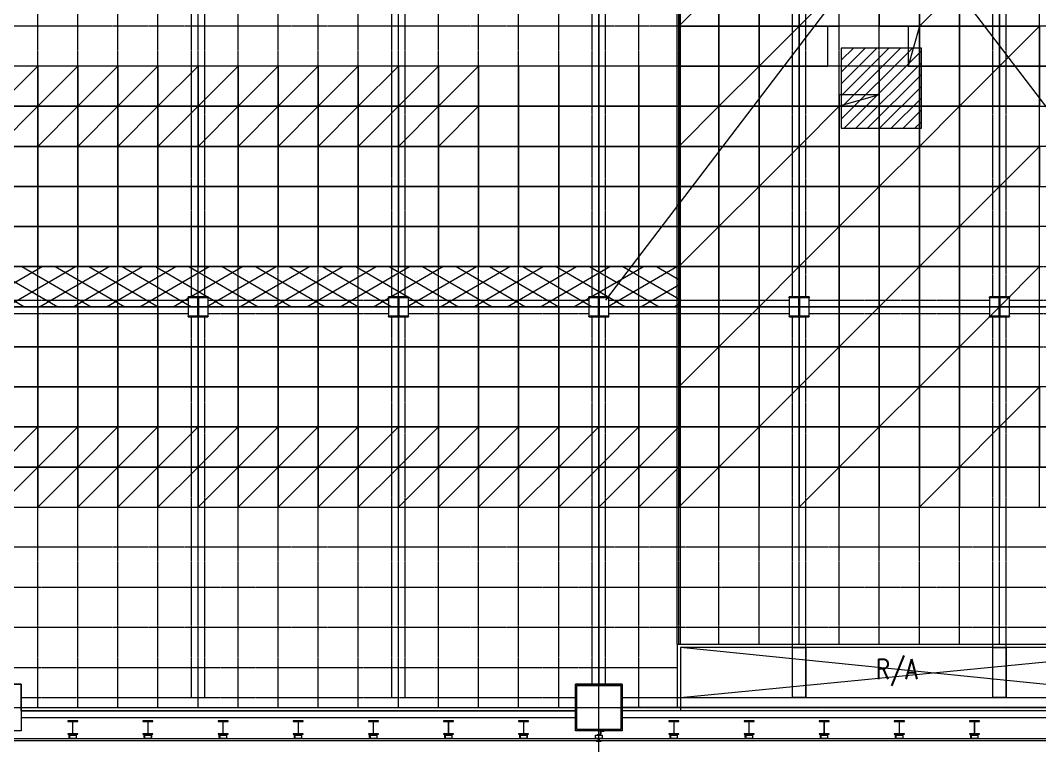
# Model space of a CAD drawing. Extents: x 73996 to 686888, y -9729 to 263202.
# Drawn here: x 310266 to 325526, y 180633 to 191489 of the extents above; entities that cross this region are included whole.
import ezdxf
from ezdxf.enums import TextEntityAlignment as Align

# ---------------------------------------------------------------- set-up
doc = ezdxf.new("R2010")
doc.units = 0
doc.header["$LTSCALE"] = 20
doc.linetypes.add('Data Center Layout_L20$0$CENTER', pattern=[2, 1.25, -0.25, 0.25, -0.25])
doc.linetypes.add('Data Center Layout_L20$0$DOTK1', pattern=[0.1, 0.05, -0.05])
for name, color, linetype, lineweight in [('Data Center Layout_L20$0$$ALDG', 252, 'Data Center Layout_L20$0$DOTK1', 0), ('Data Center Layout_L20$0$$ALDG-P', 252, 'Continuous', 0), ('Data Center Layout_L20$0$$AREA-RC', 252, 'Continuous', 0), ('Data Center Layout_L20$0$$OOBIKI', 252, 'Data Center Layout_L20$0$DOTK1', 0), ('Data Center Layout_L20$0$ARC', 252, 'Continuous', 0), ('Data Center Layout_L20$0$H-SIN', 252, 'Data Center Layout_L20$0$CENTER', 9), ('Data Center Layout_L20$0$HOJO1', 252, 'Continuous', 0)]:
    doc.layers.add(name, color=color, linetype=linetype, lineweight=lineweight)
doc.styles.add('Data Center Layout_L20$0$ROMS', font='ROMANS.shx', dxfattribs={"bigfont": 'bigfont.shx'})

# ---------------------------------------------------------------- blocks, each defined once
blk = doc.blocks.new('Data Center Layout_L20$0$45%-AL-G')
blk.add_line((600, 600), (0, 0))
blk.add_lwpolyline([(0, 0), (600, 0), (600, 600), (0, 600)], close=True)
blk = doc.blocks.new('Data Center Layout_L20$0$BLANK')
blk.add_lwpolyline([(0, 0), (600, 0), (600, 600), (0, 600)], close=True)
blk = doc.blocks.new('Data Center Layout_L20$0$ROBOT')
h = blk.add_hatch()
h.set_pattern_fill('ANSI31', color=256, scale=500, style=0)
h.set_pattern_definition([(45, (-7200, -75860), (-44.194174, 44.194174), [])])
h.paths.add_polyline_path([(0, 0), (600, 0), (600, 600), (0, 600)])
blk.add_lwpolyline([(0, 0), (600, 0), (600, 600), (0, 600)], close=True)
blk = doc.blocks.new('Data Center Layout_L20$0$A$C80dc7663')
at = {"layer": 'Data Center Layout_L20$0$$ALDG-P', "linetype": 'Data Center Layout_L20$0$DOTK1'}
h = blk.add_hatch(dxfattribs=at)
h.set_pattern_fill('EXP', color=256, scale=100, style=0)
h.set_pattern_definition([(30, (275940.24, 28654.4), (-125, 216.50635), []), (330, (275940.24, 28654.4), (125, 216.50635), [])])
h.paths.add_polyline_path([(344740.24, 154045.59), (362140.24, 154045.59), (362140.24, 154645.59), (344740.24, 154645.59)])
at = {"layer": 'Data Center Layout_L20$0$$ALDG'}
for p, q in [((352540.24, 148045.59), (352540.24, 184153.09)), ((353140.24, 148045.59), (353140.24, 184153.09)), ((353740.24, 148045.59), (353740.24, 184153.09)), ((354340.24, 148045.59), (354340.24, 184153.09)), ((354940.24, 148045.59), (354940.24, 184153.09)), ((355540.24, 148045.59), (355540.24, 184153.09)), ((356140.24, 148045.59), (356140.24, 184153.09)), ((356740.24, 148045.59), (356740.24, 184153.09)), ((357340.24, 148045.59), (357340.24, 184153.09)), ((357940.24, 148045.59), (357940.24, 184153.09)), ((358540.24, 148045.59), (358540.24, 184153.09)), ((359140.24, 148045.59), (359140.24, 184153.09)), ((359740.24, 148045.59), (359740.24, 184153.09)), ((360340.24, 148045.59), (360340.24, 184153.09)), ((361540.24, 148045.59), (361540.24, 184153.09)), ((362140.24, 148995.59), (362140.24, 184153.09)), ((362740.24, 148995.59), (362740.24, 184153.09)), ((363340.24, 148995.59), (363340.24, 184153.09)), ((363940.24, 148995.59), (363940.24, 184153.09)), ((364540.24, 148995.59), (364540.24, 184153.09)), ((365140.24, 148995.59), (365140.24, 184153.09)), ((365740.24, 148995.59), (365740.24, 184153.09)), ((366340.24, 148995.59), (366340.24, 184153.09)), ((366940.24, 148995.59), (366940.24, 184153.09)), ((360940.24, 165695.59), (360940.24, 148395.59)), ((531290.24, 158245.59), (334590.24, 158245.59)), ((531290.24, 157645.59), (334590.24, 157645.59)), ((334590.24, 157045.59), (531290.24, 157045.59)), ((531290.24, 156445.59), (334590.24, 156445.59)), ((334590.24, 155845.59), (531290.24, 155845.59)), ((531290.24, 155245.59), (334590.24, 155245.59)), ((334590.24, 154645.59), (531290.24, 154645.59)), ((531290.24, 154045.59), (334590.24, 154045.59)), ((334590.24, 153445.59), (531290.24, 153445.59)), ((531290.24, 152845.59), (334590.24, 152845.59)), ((334590.24, 152245.59), (531290.24, 152245.59)), ((531290.24, 151645.59), (334590.24, 151645.59)), ((334590.24, 151045.59), (531290.24, 151045.59)), ((531290.24, 150445.59), (334590.24, 150445.59)), ((334590.24, 149845.59), (531290.24, 149845.59)), ((531290.24, 149245.59), (334590.24, 149245.59)), ((334590.24, 148645.59), (362115.24, 148645.59))]:
    blk.add_line(p, q, dxfattribs=at)
at = {"layer": 'Data Center Layout_L20$0$$ALDG-P'}
blk.add_lwpolyline([(362140.24, 151045.59), (376540.24, 151045.59), (376540.24, 163045.59), (362140.24, 163045.59)], close=True, dxfattribs=at)
at = {"layer": 'Data Center Layout_L20$0$$AREA-RC'}
blk.add_lwpolyline([(334590.24, 148345.59), (334590.24, 165445.59), (396940.24, 165445.59), (396940.24, 163045.59), (360940.24, 163045.59), (360940.24, 162445.59), (338140.24, 162445.59), (338140.24, 161245.59), (362140.24, 161245.59), (362140.24, 157645.59), (338140.24, 157645.59), (338140.24, 151045.59), (385540.24, 151045.59), (385540.24, 148945.59), (362165.24, 148945.59), (362165.24, 147995.59), (361290.24, 147995.59), (361290.24, 148395.59), (360590.24, 148395.59), (360590.24, 147995.59), (352290.24, 147995.59), (352290.24, 148395.59), (342590.24, 148395.59), (342590.24, 148345.59)], close=True, dxfattribs=at)
at = {"layer": 'Data Center Layout_L20$0$$OOBIKI'}
for p, q in [((354840.24, 154195.59), (354840.24, 159895.59)), ((355040.24, 154195.59), (355040.24, 159895.59)), ((357840.24, 154195.59), (357840.24, 159895.59)), ((358040.24, 154195.59), (358040.24, 159895.59)), ((360840.24, 154195.59), (360840.24, 159895.59)), ((361040.24, 154195.59), (361040.24, 159895.59)), ((363840.24, 154195.59), (363840.24, 159895.59)), ((364040.24, 154195.59), (364040.24, 159895.59)), ((366840.24, 154195.59), (366840.24, 159895.59)), ((367040.24, 154195.59), (367040.24, 159895.59)), ((352090.24, 154145.59), (354790.24, 154145.59)), ((355090.24, 154145.59), (357790.24, 154145.59)), ((358090.24, 154145.59), (360790.24, 154145.59)), ((361090.24, 154145.59), (363790.24, 154145.59)), ((364090.24, 154145.59), (366790.24, 154145.59)), ((367090.24, 154145.59), (369790.24, 154145.59)), ((352090.24, 153945.59), (354790.24, 153945.59)), ((354840.24, 148195.59), (354840.24, 153895.59)), ((355040.24, 148195.59), (355040.24, 153895.59)), ((355090.24, 153945.59), (357790.24, 153945.59)), ((357840.24, 148195.59), (357840.24, 153895.59)), ((358040.24, 148195.59), (358040.24, 153895.59)), ((358090.24, 153945.59), (360790.24, 153945.59)), ((360840.24, 148395.59), (360840.24, 153895.59)), ((361040.24, 148395.59), (361040.24, 153895.59)), ((361090.24, 153945.59), (363790.24, 153945.59)), ((363840.24, 148195.59), (363840.24, 153895.59)), ((364040.24, 148195.59), (364040.24, 153895.59)), ((364090.24, 153945.59), (366790.24, 153945.59)), ((366840.24, 148195.59), (366840.24, 153895.59)), ((367040.24, 148195.59), (367040.24, 153895.59)), ((367090.24, 153945.59), (369790.24, 153945.59)), ((352290.24, 148195.59), (360590.24, 148195.59)), ((361290.24, 148195.59), (369590.24, 148195.59))]:
    blk.add_line(p, q, dxfattribs=at)
at = {"layer": 'Data Center Layout_L20$0$$OOBIKI', "linetype": 'Data Center Layout_L20$0$DOTK1'}
for points in [[(354790.24, 154195.59), (355090.24, 154195.59), (355090.24, 154180.59), (354945.24, 154180.59), (354945.24, 153910.59), (355090.24, 153910.59), (355090.24, 153895.59), (354790.24, 153895.59), (354790.24, 153910.59), (354935.24, 153910.59), (354935.24, 154180.59), (354790.24, 154180.59)], [(357790.24, 154195.59), (358090.24, 154195.59), (358090.24, 154180.59), (357945.24, 154180.59), (357945.24, 153910.59), (358090.24, 153910.59), (358090.24, 153895.59), (357790.24, 153895.59), (357790.24, 153910.59), (357935.24, 153910.59), (357935.24, 154180.59), (357790.24, 154180.59)], [(360790.24, 154195.59), (361090.24, 154195.59), (361090.24, 154180.59), (360945.24, 154180.59), (360945.24, 153910.59), (361090.24, 153910.59), (361090.24, 153895.59), (360790.24, 153895.59), (360790.24, 153910.59), (360935.24, 153910.59), (360935.24, 154180.59), (360790.24, 154180.59)], [(363790.24, 154195.59), (364090.24, 154195.59), (364090.24, 154180.59), (363945.24, 154180.59), (363945.24, 153910.59), (364090.24, 153910.59), (364090.24, 153895.59), (363790.24, 153895.59), (363790.24, 153910.59), (363935.24, 153910.59), (363935.24, 154180.59), (363790.24, 154180.59)], [(366790.24, 154195.59), (367090.24, 154195.59), (367090.24, 154180.59), (366945.24, 154180.59), (366945.24, 153910.59), (367090.24, 153910.59), (367090.24, 153895.59), (366790.24, 153895.59), (366790.24, 153910.59), (366935.24, 153910.59), (366935.24, 154180.59), (366790.24, 154180.59)]]:
    blk.add_lwpolyline(points, close=True, dxfattribs=at)
at = {"layer": 'Data Center Layout_L20$0$$OOBIKI'}
for points in [[(354790.24, 153895.59), (355090.24, 153895.59), (355090.24, 154195.59), (354790.24, 154195.59)], [(357790.24, 153895.59), (358090.24, 153895.59), (358090.24, 154195.59), (357790.24, 154195.59)], [(360790.24, 153895.59), (361090.24, 153895.59), (361090.24, 154195.59), (360790.24, 154195.59)], [(363790.24, 153895.59), (364090.24, 153895.59), (364090.24, 154195.59), (363790.24, 154195.59)], [(366790.24, 153895.59), (367090.24, 153895.59), (367090.24, 154195.59), (366790.24, 154195.59)]]:
    blk.add_lwpolyline(points, close=True, dxfattribs=at)
at = {"layer": 'Data Center Layout_L20$0$ARC'}
for p, q in [((362115.24, 148995.59), (362115.24, 161270.59)), ((362165.24, 148995.59), (362165.24, 161220.59)), ((362115.24, 148995.59), (390940.24, 148995.59)), ((362115.24, 148995.59), (362115.24, 148045.59)), ((390890.24, 148945.59), (362165.24, 148945.59)), ((369590.24, 148195.59), (362165.24, 148945.59)), ((362165.24, 148195.59), (369840.24, 148945.59)), ((362165.24, 148945.59), (362165.24, 148045.59)), ((362165.24, 148195.59), (369590.24, 148195.59)), ((352290.24, 148045.59), (360590.24, 148045.59)), ((369590.24, 148045.59), (361290.24, 148045.59)), ((352290.24, 147995.59), (360590.24, 147995.59)), ((352290.24, 147895.59), (360590.24, 147895.59)), ((369590.24, 147995.59), (361290.24, 147995.59)), ((361290.24, 147895.59), (369590.24, 147895.59)), ((349305.24, 147580.59), (399575.24, 147580.59)), ((399540.24, 147545.59), (349340.24, 147545.59))]:
    blk.add_line(p, q, dxfattribs=at)
for points in [[(344740.24, 154045.59), (362140.24, 154045.59), (362140.24, 154645.59), (344740.24, 154645.59)], [(363840.24, 148945.59), (364040.24, 148945.59), (364040.24, 148195.59), (363840.24, 148195.59)], [(366840.24, 148945.59), (367040.24, 148945.59), (367040.24, 148195.59), (366840.24, 148195.59)], [(351590.24, 147695.59), (351590.24, 148395.59), (352290.24, 148395.59), (352290.24, 147695.59)], [(360590.24, 147695.59), (360590.24, 148395.59), (361290.24, 148395.59), (361290.24, 147695.59)], [(360610.24, 147715.59), (360610.24, 148375.59), (361270.24, 148375.59), (361270.24, 147715.59)], [(352990.24, 147645.59), (353140.24, 147645.59), (353140.24, 147654.59), (353068.24, 147654.59), (353068.24, 147836.59), (353140.24, 147836.59), (353140.24, 147845.59), (352990.24, 147845.59), (352990.24, 147836.59), (353062.24, 147836.59), (353062.24, 147654.59), (352990.24, 147654.59)], [(354115.24, 147645.59), (354265.24, 147645.59), (354265.24, 147654.59), (354193.24, 147654.59), (354193.24, 147836.59), (354265.24, 147836.59), (354265.24, 147845.59), (354115.24, 147845.59), (354115.24, 147836.59), (354187.24, 147836.59), (354187.24, 147654.59), (354115.24, 147654.59)], [(355240.24, 147645.59), (355390.24, 147645.59), (355390.24, 147654.59), (355318.24, 147654.59), (355318.24, 147836.59), (355390.24, 147836.59), (355390.24, 147845.59), (355240.24, 147845.59), (355240.24, 147836.59), (355312.24, 147836.59), (355312.24, 147654.59), (355240.24, 147654.59)], [(356365.24, 147645.59), (356515.24, 147645.59), (356515.24, 147654.59), (356443.24, 147654.59), (356443.24, 147836.59), (356515.24, 147836.59), (356515.24, 147845.59), (356365.24, 147845.59), (356365.24, 147836.59), (356437.24, 147836.59), (356437.24, 147654.59), (356365.24, 147654.59)], [(357490.24, 147645.59), (357640.24, 147645.59), (357640.24, 147654.59), (357568.24, 147654.59), (357568.24, 147836.59), (357640.24, 147836.59), (357640.24, 147845.59), (357490.24, 147845.59), (357490.24, 147836.59), (357562.24, 147836.59), (357562.24, 147654.59), (357490.24, 147654.59)], [(358615.24, 147645.59), (358765.24, 147645.59), (358765.24, 147654.59), (358693.24, 147654.59), (358693.24, 147836.59), (358765.24, 147836.59), (358765.24, 147845.59), (358615.24, 147845.59), (358615.24, 147836.59), (358687.24, 147836.59), (358687.24, 147654.59), (358615.24, 147654.59)], [(359740.24, 147645.59), (359890.24, 147645.59), (359890.24, 147654.59), (359818.24, 147654.59), (359818.24, 147836.59), (359890.24, 147836.59), (359890.24, 147845.59), (359740.24, 147845.59), (359740.24, 147836.59), (359812.24, 147836.59), (359812.24, 147654.59), (359740.24, 147654.59)], [(361990.24, 147645.59), (362140.24, 147645.59), (362140.24, 147654.59), (362068.24, 147654.59), (362068.24, 147836.59), (362140.24, 147836.59), (362140.24, 147845.59), (361990.24, 147845.59), (361990.24, 147836.59), (362062.24, 147836.59), (362062.24, 147654.59), (361990.24, 147654.59)], [(363115.24, 147645.59), (363265.24, 147645.59), (363265.24, 147654.59), (363193.24, 147654.59), (363193.24, 147836.59), (363265.24, 147836.59), (363265.24, 147845.59), (363115.24, 147845.59), (363115.24, 147836.59), (363187.24, 147836.59), (363187.24, 147654.59), (363115.24, 147654.59)], [(364240.24, 147645.59), (364390.24, 147645.59), (364390.24, 147654.59), (364318.24, 147654.59), (364318.24, 147836.59), (364390.24, 147836.59), (364390.24, 147845.59), (364240.24, 147845.59), (364240.24, 147836.59), (364312.24, 147836.59), (364312.24, 147654.59), (364240.24, 147654.59)], [(365365.24, 147645.59), (365515.24, 147645.59), (365515.24, 147654.59), (365443.24, 147654.59), (365443.24, 147836.59), (365515.24, 147836.59), (365515.24, 147845.59), (365365.24, 147845.59), (365365.24, 147836.59), (365437.24, 147836.59), (365437.24, 147654.59), (365365.24, 147654.59)], [(366490.24, 147645.59), (366640.24, 147645.59), (366640.24, 147654.59), (366568.24, 147654.59), (366568.24, 147836.59), (366640.24, 147836.59), (366640.24, 147845.59), (366490.24, 147845.59), (366490.24, 147836.59), (366562.24, 147836.59), (366562.24, 147654.59), (366490.24, 147654.59)], [(353009.24, 147595.59), (353009.24, 147645.59), (353059.24, 147645.59), (353059.24, 147639.59), (353015.24, 147639.59), (353015.24, 147595.59)], [(353015.24, 147630.59), (353115.24, 147630.59), (353115.24, 147580.59), (353015.24, 147580.59)], [(353121.24, 147595.59), (353121.24, 147645.59), (353071.24, 147645.59), (353071.24, 147639.59), (353115.24, 147639.59), (353115.24, 147595.59)], [(354134.24, 147595.59), (354134.24, 147645.59), (354184.24, 147645.59), (354184.24, 147639.59), (354140.24, 147639.59), (354140.24, 147595.59)], [(354140.24, 147630.59), (354240.24, 147630.59), (354240.24, 147580.59), (354140.24, 147580.59)], [(354246.24, 147595.59), (354246.24, 147645.59), (354196.24, 147645.59), (354196.24, 147639.59), (354240.24, 147639.59), (354240.24, 147595.59)], [(355259.24, 147595.59), (355259.24, 147645.59), (355309.24, 147645.59), (355309.24, 147639.59), (355265.24, 147639.59), (355265.24, 147595.59)], [(355265.24, 147630.59), (355365.24, 147630.59), (355365.24, 147580.59), (355265.24, 147580.59)], [(355371.24, 147595.59), (355371.24, 147645.59), (355321.24, 147645.59), (355321.24, 147639.59), (355365.24, 147639.59), (355365.24, 147595.59)], [(356384.24, 147595.59), (356384.24, 147645.59), (356434.24, 147645.59), (356434.24, 147639.59), (356390.24, 147639.59), (356390.24, 147595.59)], [(356390.24, 147630.59), (356490.24, 147630.59), (356490.24, 147580.59), (356390.24, 147580.59)], [(356496.24, 147595.59), (356496.24, 147645.59), (356446.24, 147645.59), (356446.24, 147639.59), (356490.24, 147639.59), (356490.24, 147595.59)], [(357509.24, 147595.59), (357509.24, 147645.59), (357559.24, 147645.59), (357559.24, 147639.59), (357515.24, 147639.59), (357515.24, 147595.59)], [(357515.24, 147630.59), (357615.24, 147630.59), (357615.24, 147580.59), (357515.24, 147580.59)], [(357621.24, 147595.59), (357621.24, 147645.59), (357571.24, 147645.59), (357571.24, 147639.59), (357615.24, 147639.59), (357615.24, 147595.59)], [(358634.24, 147595.59), (358634.24, 147645.59), (358684.24, 147645.59), (358684.24, 147639.59), (358640.24, 147639.59), (358640.24, 147595.59)], [(358640.24, 147630.59), (358740.24, 147630.59), (358740.24, 147580.59), (358640.24, 147580.59)], [(358746.24, 147595.59), (358746.24, 147645.59), (358696.24, 147645.59), (358696.24, 147639.59), (358740.24, 147639.59), (358740.24, 147595.59)], [(359759.24, 147595.59), (359759.24, 147645.59), (359809.24, 147645.59), (359809.24, 147639.59), (359765.24, 147639.59), (359765.24, 147595.59)], [(359765.24, 147630.59), (359865.24, 147630.59), (359865.24, 147580.59), (359765.24, 147580.59)], [(359871.24, 147595.59), (359871.24, 147645.59), (359821.24, 147645.59), (359821.24, 147639.59), (359865.24, 147639.59), (359865.24, 147595.59)], [(360890.24, 147630.59), (360990.24, 147630.59), (360990.24, 147580.59), (360890.24, 147580.59)], [(360915.24, 147630.59), (360965.24, 147630.59), (360965.24, 147680.59), (360959.24, 147680.59), (360959.24, 147636.59), (360915.24, 147636.59)], [(360930.24, 147545.59), (360950.24, 147545.59), (360950.24, 147580.59), (360930.24, 147580.59)], [(360965.24, 147645.59), (360965.24, 147695.59), (361015.24, 147695.59), (361015.24, 147689.59), (360971.24, 147689.59), (360971.24, 147645.59)], [(362009.24, 147595.59), (362009.24, 147645.59), (362059.24, 147645.59), (362059.24, 147639.59), (362015.24, 147639.59), (362015.24, 147595.59)], [(362015.24, 147630.59), (362115.24, 147630.59), (362115.24, 147580.59), (362015.24, 147580.59)], [(362121.24, 147595.59), (362121.24, 147645.59), (362071.24, 147645.59), (362071.24, 147639.59), (362115.24, 147639.59), (362115.24, 147595.59)], [(363134.24, 147595.59), (363134.24, 147645.59), (363184.24, 147645.59), (363184.24, 147639.59), (363140.24, 147639.59), (363140.24, 147595.59)], [(363140.24, 147630.59), (363240.24, 147630.59), (363240.24, 147580.59), (363140.24, 147580.59)], [(363246.24, 147595.59), (363246.24, 147645.59), (363196.24, 147645.59), (363196.24, 147639.59), (363240.24, 147639.59), (363240.24, 147595.59)], [(364259.24, 147595.59), (364259.24, 147645.59), (364309.24, 147645.59), (364309.24, 147639.59), (364265.24, 147639.59), (364265.24, 147595.59)], [(364265.24, 147630.59), (364365.24, 147630.59), (364365.24, 147580.59), (364265.24, 147580.59)], [(364371.24, 147595.59), (364371.24, 147645.59), (364321.24, 147645.59), (364321.24, 147639.59), (364365.24, 147639.59), (364365.24, 147595.59)], [(365384.24, 147595.59), (365384.24, 147645.59), (365434.24, 147645.59), (365434.24, 147639.59), (365390.24, 147639.59), (365390.24, 147595.59)], [(365390.24, 147630.59), (365490.24, 147630.59), (365490.24, 147580.59), (365390.24, 147580.59)], [(365496.24, 147595.59), (365496.24, 147645.59), (365446.24, 147645.59), (365446.24, 147639.59), (365490.24, 147639.59), (365490.24, 147595.59)], [(366509.24, 147595.59), (366509.24, 147645.59), (366559.24, 147645.59), (366559.24, 147639.59), (366515.24, 147639.59), (366515.24, 147595.59)], [(366515.24, 147630.59), (366615.24, 147630.59), (366615.24, 147580.59), (366515.24, 147580.59)], [(366621.24, 147595.59), (366621.24, 147645.59), (366571.24, 147645.59), (366571.24, 147639.59), (366615.24, 147639.59), (366615.24, 147595.59)]]:
    blk.add_lwpolyline(points, close=True, dxfattribs=at)
blk.add_lwpolyline([(360902.74, 147543.59), (360932.74, 147543.59), (360932.74, 147559.59), (360947.74, 147559.59), (360947.74, 147543.59), (360977.74, 147543.59)], dxfattribs=at)
at = {"layer": 'Data Center Layout_L20$0$H-SIN'}
for p, q in [((360940.24, 124521.53), (360940.24, 230045.59)), ((294307.41, 154045.59), (588940.24, 154045.59)), ((294307.41, 148045.59), (588940.24, 148045.59))]:
    blk.add_line(p, q, dxfattribs=at)
at = {"layer": 'Data Center Layout_L20$0$HOJO1'}
for p, q in [((369840.24, 165695.59), (361040.24, 154145.59)), ((361040.24, 165695.59), (369840.24, 154145.59))]:
    blk.add_line(p, q, dxfattribs=at)
at = {"layer": 'Data Center Layout_L20$0$$ALDG-P'}
for name, p in [('Data Center Layout_L20$0$45%-AL-G', (362140.24, 158245.59)), ('Data Center Layout_L20$0$BLANK', (362740.24, 158245.59)), ('Data Center Layout_L20$0$BLANK', (363340.24, 158245.59)), ('Data Center Layout_L20$0$45%-AL-G', (363940.24, 158245.59)), ('Data Center Layout_L20$0$BLANK', (365140.24, 158245.59)), ('Data Center Layout_L20$0$45%-AL-G', (365740.24, 158245.59)), ('Data Center Layout_L20$0$BLANK', (366340.24, 158245.59)), ('Data Center Layout_L20$0$BLANK', (366940.24, 158245.59)), ('Data Center Layout_L20$0$BLANK', (362140.24, 157645.59)), ('Data Center Layout_L20$0$BLANK', (362740.24, 157645.59)), ('Data Center Layout_L20$0$45%-AL-G', (363340.24, 157645.59)), ('Data Center Layout_L20$0$BLANK', (365740.24, 157645.59)), ('Data Center Layout_L20$0$BLANK', (366340.24, 157645.59)), ('Data Center Layout_L20$0$45%-AL-G', (366940.24, 157645.59)), ('Data Center Layout_L20$0$BLANK', (367540.24, 157645.59)), ('Data Center Layout_L20$0$45%-AL-G', (351940.24, 157045.59)), ('Data Center Layout_L20$0$45%-AL-G', (352540.24, 157045.59)), ('Data Center Layout_L20$0$45%-AL-G', (353140.24, 157045.59)), ('Data Center Layout_L20$0$45%-AL-G', (353740.24, 157045.59)), ('Data Center Layout_L20$0$45%-AL-G', (354340.24, 157045.59)), ('Data Center Layout_L20$0$45%-AL-G', (354940.24, 157045.59)), ('Data Center Layout_L20$0$45%-AL-G', (355540.24, 157045.59)), ('Data Center Layout_L20$0$45%-AL-G', (356140.24, 157045.59)), ('Data Center Layout_L20$0$45%-AL-G', (356740.24, 157045.59)), ('Data Center Layout_L20$0$45%-AL-G', (357340.24, 157045.59)), ('Data Center Layout_L20$0$45%-AL-G', (357940.24, 157045.59)), ('Data Center Layout_L20$0$45%-AL-G', (358540.24, 157045.59)), ('Data Center Layout_L20$0$BLANK', (359140.24, 157045.59)), ('Data Center Layout_L20$0$BLANK', (359740.24, 157045.59)), ('Data Center Layout_L20$0$BLANK', (360340.24, 157045.59)), ('Data Center Layout_L20$0$BLANK', (360940.24, 157045.59)), ('Data Center Layout_L20$0$BLANK', (361540.24, 157045.59)), ('Data Center Layout_L20$0$BLANK', (362140.24, 157045.59)), ('Data Center Layout_L20$0$45%-AL-G', (362740.24, 157045.59)), ('Data Center Layout_L20$0$BLANK', (363340.24, 157045.59)), ('Data Center Layout_L20$0$BLANK', (363940.24, 157045.59)), ('Data Center Layout_L20$0$BLANK', (365140.24, 157045.59)), ('Data Center Layout_L20$0$BLANK', (365740.24, 157045.59)), ('Data Center Layout_L20$0$45%-AL-G', (366340.24, 157045.59)), ('Data Center Layout_L20$0$BLANK', (366940.24, 157045.59)), ('Data Center Layout_L20$0$BLANK', (367540.24, 157045.59)), ('Data Center Layout_L20$0$45%-AL-G', (351940.24, 156445.59)), ('Data Center Layout_L20$0$45%-AL-G', (352540.24, 156445.59)), ('Data Center Layout_L20$0$45%-AL-G', (353140.24, 156445.59)), ('Data Center Layout_L20$0$45%-AL-G', (353740.24, 156445.59)), ('Data Center Layout_L20$0$45%-AL-G', (354340.24, 156445.59)), ('Data Center Layout_L20$0$45%-AL-G', (354940.24, 156445.59)), ('Data Center Layout_L20$0$45%-AL-G', (355540.24, 156445.59)), ('Data Center Layout_L20$0$45%-AL-G', (356140.24, 156445.59)), ('Data Center Layout_L20$0$45%-AL-G', (356740.24, 156445.59)), ('Data Center Layout_L20$0$45%-AL-G', (357340.24, 156445.59)), ('Data Center Layout_L20$0$45%-AL-G', (357940.24, 156445.59)), ('Data Center Layout_L20$0$45%-AL-G', (358540.24, 156445.59)), ('Data Center Layout_L20$0$BLANK', (359140.24, 156445.59)), ('Data Center Layout_L20$0$BLANK', (359740.24, 156445.59)), ('Data Center Layout_L20$0$BLANK', (360340.24, 156445.59)), ('Data Center Layout_L20$0$BLANK', (360940.24, 156445.59)), ('Data Center Layout_L20$0$BLANK', (361540.24, 156445.59)), ('Data Center Layout_L20$0$45%-AL-G', (362140.24, 156445.59)), ('Data Center Layout_L20$0$BLANK', (362740.24, 156445.59)), ('Data Center Layout_L20$0$BLANK', (363340.24, 156445.59)), ('Data Center Layout_L20$0$45%-AL-G', (363940.24, 156445.59)), ('Data Center Layout_L20$0$BLANK', (364540.24, 156445.59)), ('Data Center Layout_L20$0$BLANK', (365140.24, 156445.59)), ('Data Center Layout_L20$0$45%-AL-G', (365740.24, 156445.59)), ('Data Center Layout_L20$0$BLANK', (366340.24, 156445.59)), ('Data Center Layout_L20$0$BLANK', (366940.24, 156445.59)), ('Data Center Layout_L20$0$BLANK', (351940.24, 155845.59)), ('Data Center Layout_L20$0$BLANK', (352540.24, 155845.59)), ('Data Center Layout_L20$0$BLANK', (353140.24, 155845.59)), ('Data Center Layout_L20$0$BLANK', (353740.24, 155845.59)), ('Data Center Layout_L20$0$BLANK', (354340.24, 155845.59)), ('Data Center Layout_L20$0$BLANK', (354940.24, 155845.59)), ('Data Center Layout_L20$0$BLANK', (355540.24, 155845.59)), ('Data Center Layout_L20$0$BLANK', (356140.24, 155845.59)), ('Data Center Layout_L20$0$BLANK', (356740.24, 155845.59)), ('Data Center Layout_L20$0$BLANK', (357340.24, 155845.59)), ('Data Center Layout_L20$0$BLANK', (357940.24, 155845.59)), ('Data Center Layout_L20$0$BLANK', (358540.24, 155845.59)), ('Data Center Layout_L20$0$BLANK', (359140.24, 155845.59)), ('Data Center Layout_L20$0$BLANK', (359740.24, 155845.59)), ('Data Center Layout_L20$0$BLANK', (360340.24, 155845.59)), ('Data Center Layout_L20$0$BLANK', (360940.24, 155845.59)), ('Data Center Layout_L20$0$BLANK', (361540.24, 155845.59)), ('Data Center Layout_L20$0$BLANK', (362140.24, 155845.59)), ('Data Center Layout_L20$0$BLANK', (362740.24, 155845.59)), ('Data Center Layout_L20$0$45%-AL-G', (363340.24, 155845.59)), ('Data Center Layout_L20$0$BLANK', (363940.24, 155845.59)), ('Data Center Layout_L20$0$BLANK', (364540.24, 155845.59)), ('Data Center Layout_L20$0$45%-AL-G', (365140.24, 155845.59)), ('Data Center Layout_L20$0$BLANK', (365740.24, 155845.59)), ('Data Center Layout_L20$0$BLANK', (366340.24, 155845.59)), ('Data Center Layout_L20$0$45%-AL-G', (366940.24, 155845.59)), ('Data Center Layout_L20$0$BLANK', (351940.24, 155245.59)), ('Data Center Layout_L20$0$BLANK', (352540.24, 155245.59)), ('Data Center Layout_L20$0$BLANK', (353140.24, 155245.59)), ('Data Center Layout_L20$0$BLANK', (353740.24, 155245.59)), ('Data Center Layout_L20$0$BLANK', (354340.24, 155245.59)), ('Data Center Layout_L20$0$BLANK', (354940.24, 155245.59)), ('Data Center Layout_L20$0$BLANK', (355540.24, 155245.59)), ('Data Center Layout_L20$0$BLANK', (356140.24, 155245.59)), ('Data Center Layout_L20$0$BLANK', (356740.24, 155245.59)), ('Data Center Layout_L20$0$BLANK', (357340.24, 155245.59)), ('Data Center Layout_L20$0$BLANK', (357940.24, 155245.59)), ('Data Center Layout_L20$0$BLANK', (358540.24, 155245.59)), ('Data Center Layout_L20$0$BLANK', (359140.24, 155245.59)), ('Data Center Layout_L20$0$BLANK', (359740.24, 155245.59)), ('Data Center Layout_L20$0$BLANK', (360340.24, 155245.59)), ('Data Center Layout_L20$0$BLANK', (360940.24, 155245.59)), ('Data Center Layout_L20$0$BLANK', (361540.24, 155245.59)), ('Data Center Layout_L20$0$BLANK', (362140.24, 155245.59)), ('Data Center Layout_L20$0$45%-AL-G', (362740.24, 155245.59)), ('Data Center Layout_L20$0$BLANK', (363340.24, 155245.59)), ('Data Center Layout_L20$0$BLANK', (363940.24, 155245.59)), ('Data Center Layout_L20$0$45%-AL-G', (364540.24, 155245.59)), ('Data Center Layout_L20$0$BLANK', (365140.24, 155245.59)), ('Data Center Layout_L20$0$BLANK', (365740.24, 155245.59)), ('Data Center Layout_L20$0$45%-AL-G', (366340.24, 155245.59)), ('Data Center Layout_L20$0$BLANK', (366940.24, 155245.59)), ('Data Center Layout_L20$0$BLANK', (351940.24, 154645.59)), ('Data Center Layout_L20$0$BLANK', (352540.24, 154645.59)), ('Data Center Layout_L20$0$BLANK', (353140.24, 154645.59)), ('Data Center Layout_L20$0$BLANK', (353740.24, 154645.59)), ('Data Center Layout_L20$0$BLANK', (354340.24, 154645.59)), ('Data Center Layout_L20$0$BLANK', (354940.24, 154645.59)), ('Data Center Layout_L20$0$BLANK', (355540.24, 154645.59)), ('Data Center Layout_L20$0$BLANK', (356140.24, 154645.59)), ('Data Center Layout_L20$0$BLANK', (356740.24, 154645.59)), ('Data Center Layout_L20$0$BLANK', (357340.24, 154645.59)), ('Data Center Layout_L20$0$BLANK', (357940.24, 154645.59)), ('Data Center Layout_L20$0$BLANK', (358540.24, 154645.59)), ('Data Center Layout_L20$0$BLANK', (359140.24, 154645.59)), ('Data Center Layout_L20$0$BLANK', (359740.24, 154645.59)), ('Data Center Layout_L20$0$BLANK', (360340.24, 154645.59)), ('Data Center Layout_L20$0$BLANK', (360940.24, 154645.59)), ('Data Center Layout_L20$0$BLANK', (361540.24, 154645.59)), ('Data Center Layout_L20$0$45%-AL-G', (362140.24, 154645.59)), ('Data Center Layout_L20$0$BLANK', (362740.24, 154645.59)), ('Data Center Layout_L20$0$BLANK', (363340.24, 154645.59)), ('Data Center Layout_L20$0$45%-AL-G', (363940.24, 154645.59)), ('Data Center Layout_L20$0$BLANK', (364540.24, 154645.59)), ('Data Center Layout_L20$0$BLANK', (365140.24, 154645.59)), ('Data Center Layout_L20$0$45%-AL-G', (365740.24, 154645.59)), ('Data Center Layout_L20$0$BLANK', (366340.24, 154645.59)), ('Data Center Layout_L20$0$BLANK', (366940.24, 154645.59)), ('Data Center Layout_L20$0$BLANK', (362140.24, 154045.59)), ('Data Center Layout_L20$0$BLANK', (362740.24, 154045.59)), ('Data Center Layout_L20$0$45%-AL-G', (363340.24, 154045.59)), ('Data Center Layout_L20$0$BLANK', (363940.24, 154045.59)), ('Data Center Layout_L20$0$BLANK', (364540.24, 154045.59)), ('Data Center Layout_L20$0$45%-AL-G', (365140.24, 154045.59)), ('Data Center Layout_L20$0$BLANK', (365740.24, 154045.59)), ('Data Center Layout_L20$0$BLANK', (366340.24, 154045.59)), ('Data Center Layout_L20$0$45%-AL-G', (366940.24, 154045.59)), ('Data Center Layout_L20$0$BLANK', (351940.24, 153445.59)), ('Data Center Layout_L20$0$BLANK', (352540.24, 153445.59)), ('Data Center Layout_L20$0$BLANK', (353140.24, 153445.59)), ('Data Center Layout_L20$0$BLANK', (353740.24, 153445.59)), ('Data Center Layout_L20$0$BLANK', (354340.24, 153445.59)), ('Data Center Layout_L20$0$BLANK', (354940.24, 153445.59)), ('Data Center Layout_L20$0$BLANK', (355540.24, 153445.59)), ('Data Center Layout_L20$0$BLANK', (356140.24, 153445.59)), ('Data Center Layout_L20$0$BLANK', (356740.24, 153445.59)), ('Data Center Layout_L20$0$BLANK', (357340.24, 153445.59)), ('Data Center Layout_L20$0$BLANK', (357940.24, 153445.59)), ('Data Center Layout_L20$0$BLANK', (358540.24, 153445.59)), ('Data Center Layout_L20$0$BLANK', (359140.24, 153445.59)), ('Data Center Layout_L20$0$BLANK', (359740.24, 153445.59)), ('Data Center Layout_L20$0$BLANK', (360340.24, 153445.59)), ('Data Center Layout_L20$0$BLANK', (360940.24, 153445.59)), ('Data Center Layout_L20$0$BLANK', (361540.24, 153445.59)), ('Data Center Layout_L20$0$BLANK', (362140.24, 153445.59)), ('Data Center Layout_L20$0$45%-AL-G', (362740.24, 153445.59)), ('Data Center Layout_L20$0$BLANK', (363340.24, 153445.59)), ('Data Center Layout_L20$0$BLANK', (363940.24, 153445.59)), ('Data Center Layout_L20$0$45%-AL-G', (364540.24, 153445.59)), ('Data Center Layout_L20$0$BLANK', (365140.24, 153445.59)), ('Data Center Layout_L20$0$BLANK', (365740.24, 153445.59)), ('Data Center Layout_L20$0$45%-AL-G', (366340.24, 153445.59)), ('Data Center Layout_L20$0$BLANK', (366940.24, 153445.59)), ('Data Center Layout_L20$0$BLANK', (351940.24, 152845.59)), ('Data Center Layout_L20$0$BLANK', (352540.24, 152845.59)), ('Data Center Layout_L20$0$BLANK', (353140.24, 152845.59)), ('Data Center Layout_L20$0$BLANK', (353740.24, 152845.59)), ('Data Center Layout_L20$0$BLANK', (354340.24, 152845.59)), ('Data Center Layout_L20$0$BLANK', (354940.24, 152845.59)), ('Data Center Layout_L20$0$BLANK', (355540.24, 152845.59)), ('Data Center Layout_L20$0$BLANK', (356140.24, 152845.59)), ('Data Center Layout_L20$0$BLANK', (356740.24, 152845.59)), ('Data Center Layout_L20$0$BLANK', (357340.24, 152845.59)), ('Data Center Layout_L20$0$BLANK', (357940.24, 152845.59)), ('Data Center Layout_L20$0$BLANK', (358540.24, 152845.59)), ('Data Center Layout_L20$0$BLANK', (359140.24, 152845.59)), ('Data Center Layout_L20$0$BLANK', (359740.24, 152845.59)), ('Data Center Layout_L20$0$BLANK', (360340.24, 152845.59)), ('Data Center Layout_L20$0$BLANK', (360940.24, 152845.59)), ('Data Center Layout_L20$0$BLANK', (361540.24, 152845.59)), ('Data Center Layout_L20$0$45%-AL-G', (362140.24, 152845.59)), ('Data Center Layout_L20$0$BLANK', (362740.24, 152845.59)), ('Data Center Layout_L20$0$BLANK', (363340.24, 152845.59)), ('Data Center Layout_L20$0$45%-AL-G', (363940.24, 152845.59)), ('Data Center Layout_L20$0$BLANK', (364540.24, 152845.59)), ('Data Center Layout_L20$0$BLANK', (365140.24, 152845.59)), ('Data Center Layout_L20$0$45%-AL-G', (365740.24, 152845.59)), ('Data Center Layout_L20$0$BLANK', (366340.24, 152845.59)), ('Data Center Layout_L20$0$BLANK', (366940.24, 152845.59)), ('Data Center Layout_L20$0$BLANK', (351940.24, 152245.59)), ('Data Center Layout_L20$0$BLANK', (352540.24, 152245.59)), ('Data Center Layout_L20$0$BLANK', (353140.24, 152245.59)), ('Data Center Layout_L20$0$BLANK', (353740.24, 152245.59)), ('Data Center Layout_L20$0$BLANK', (354340.24, 152245.59)), ('Data Center Layout_L20$0$BLANK', (354940.24, 152245.59)), ('Data Center Layout_L20$0$BLANK', (355540.24, 152245.59)), ('Data Center Layout_L20$0$BLANK', (356140.24, 152245.59)), ('Data Center Layout_L20$0$BLANK', (356740.24, 152245.59)), ('Data Center Layout_L20$0$BLANK', (357340.24, 152245.59)), ('Data Center Layout_L20$0$BLANK', (357940.24, 152245.59)), ('Data Center Layout_L20$0$BLANK', (358540.24, 152245.59)), ('Data Center Layout_L20$0$BLANK', (359140.24, 152245.59)), ('Data Center Layout_L20$0$BLANK', (359740.24, 152245.59)), ('Data Center Layout_L20$0$BLANK', (360340.24, 152245.59)), ('Data Center Layout_L20$0$BLANK', (360940.24, 152245.59)), ('Data Center Layout_L20$0$BLANK', (361540.24, 152245.59)), ('Data Center Layout_L20$0$BLANK', (362140.24, 152245.59)), ('Data Center Layout_L20$0$BLANK', (362740.24, 152245.59)), ('Data Center Layout_L20$0$45%-AL-G', (363340.24, 152245.59)), ('Data Center Layout_L20$0$BLANK', (363940.24, 152245.59)), ('Data Center Layout_L20$0$BLANK', (364540.24, 152245.59)), ('Data Center Layout_L20$0$45%-AL-G', (365140.24, 152245.59)), ('Data Center Layout_L20$0$BLANK', (365740.24, 152245.59)), ('Data Center Layout_L20$0$BLANK', (366340.24, 152245.59)), ('Data Center Layout_L20$0$45%-AL-G', (366940.24, 152245.59)), ('Data Center Layout_L20$0$BLANK', (367540.24, 152245.59)), ('Data Center Layout_L20$0$45%-AL-G', (351940.24, 151645.59)), ('Data Center Layout_L20$0$45%-AL-G', (352540.24, 151645.59)), ('Data Center Layout_L20$0$45%-AL-G', (353140.24, 151645.59)), ('Data Center Layout_L20$0$45%-AL-G', (353740.24, 151645.59)), ('Data Center Layout_L20$0$45%-AL-G', (354340.24, 151645.59)), ('Data Center Layout_L20$0$45%-AL-G', (354940.24, 151645.59)), ('Data Center Layout_L20$0$45%-AL-G', (355540.24, 151645.59)), ('Data Center Layout_L20$0$45%-AL-G', (356140.24, 151645.59)), ('Data Center Layout_L20$0$45%-AL-G', (356740.24, 151645.59)), ('Data Center Layout_L20$0$45%-AL-G', (357340.24, 151645.59)), ('Data Center Layout_L20$0$45%-AL-G', (357940.24, 151645.59)), ('Data Center Layout_L20$0$45%-AL-G', (358540.24, 151645.59)), ('Data Center Layout_L20$0$45%-AL-G', (359140.24, 151645.59)), ('Data Center Layout_L20$0$45%-AL-G', (359740.24, 151645.59)), ('Data Center Layout_L20$0$45%-AL-G', (360340.24, 151645.59)), ('Data Center Layout_L20$0$45%-AL-G', (360940.24, 151645.59)), ('Data Center Layout_L20$0$45%-AL-G', (361540.24, 151645.59)), ('Data Center Layout_L20$0$BLANK', (362140.24, 151645.59)), ('Data Center Layout_L20$0$45%-AL-G', (362740.24, 151645.59)), ('Data Center Layout_L20$0$BLANK', (363340.24, 151645.59)), ('Data Center Layout_L20$0$BLANK', (363940.24, 151645.59)), ('Data Center Layout_L20$0$45%-AL-G', (364540.24, 151645.59)), ('Data Center Layout_L20$0$BLANK', (365140.24, 151645.59)), ('Data Center Layout_L20$0$BLANK', (365740.24, 151645.59)), ('Data Center Layout_L20$0$45%-AL-G', (366340.24, 151645.59)), ('Data Center Layout_L20$0$BLANK', (366940.24, 151645.59)), ('Data Center Layout_L20$0$BLANK', (367540.24, 151645.59)), ('Data Center Layout_L20$0$45%-AL-G', (351940.24, 151045.59)), ('Data Center Layout_L20$0$45%-AL-G', (352540.24, 151045.59)), ('Data Center Layout_L20$0$45%-AL-G', (353140.24, 151045.59)), ('Data Center Layout_L20$0$45%-AL-G', (353740.24, 151045.59)), ('Data Center Layout_L20$0$45%-AL-G', (354340.24, 151045.59)), ('Data Center Layout_L20$0$45%-AL-G', (354940.24, 151045.59)), ('Data Center Layout_L20$0$45%-AL-G', (355540.24, 151045.59)), ('Data Center Layout_L20$0$45%-AL-G', (356140.24, 151045.59)), ('Data Center Layout_L20$0$45%-AL-G', (356740.24, 151045.59)), ('Data Center Layout_L20$0$45%-AL-G', (357340.24, 151045.59)), ('Data Center Layout_L20$0$45%-AL-G', (357940.24, 151045.59)), ('Data Center Layout_L20$0$45%-AL-G', (358540.24, 151045.59)), ('Data Center Layout_L20$0$45%-AL-G', (359140.24, 151045.59)), ('Data Center Layout_L20$0$45%-AL-G', (359740.24, 151045.59)), ('Data Center Layout_L20$0$45%-AL-G', (360340.24, 151045.59)), ('Data Center Layout_L20$0$45%-AL-G', (360940.24, 151045.59)), ('Data Center Layout_L20$0$45%-AL-G', (361540.24, 151045.59)), ('Data Center Layout_L20$0$45%-AL-G', (362140.24, 151045.59)), ('Data Center Layout_L20$0$BLANK', (362740.24, 151045.59)), ('Data Center Layout_L20$0$BLANK', (363340.24, 151045.59)), ('Data Center Layout_L20$0$45%-AL-G', (363940.24, 151045.59)), ('Data Center Layout_L20$0$BLANK', (364540.24, 151045.59)), ('Data Center Layout_L20$0$BLANK', (365140.24, 151045.59)), ('Data Center Layout_L20$0$45%-AL-G', (365740.24, 151045.59)), ('Data Center Layout_L20$0$BLANK', (366340.24, 151045.59)), ('Data Center Layout_L20$0$BLANK', (366940.24, 151045.59))]:
    blk.add_blockref(name, p, dxfattribs=at)
at = {"layer": 'Data Center Layout_L20$0$$ALDG-P', "xscale": 0.7166666666666667, "zscale": 0.7166666666666667}
blk.add_blockref('Data Center Layout_L20$0$BLANK', (363940.24, 157645.59), dxfattribs=at)
at = {"layer": 'Data Center Layout_L20$0$$ALDG-P'}
for name, p, xscale in [('Data Center Layout_L20$0$45%-AL-G', (365570.24, 157645.59), 0.2833333333333333), ('Data Center Layout_L20$0$BLANK', (367540.24, 155845.59), 0.3733333333333334)]:
    blk.add_blockref(name, p, dxfattribs=dict(at, xscale=xscale))
at = {"layer": 'Data Center Layout_L20$0$$ALDG-P', "xscale": 2, "yscale": 2}
blk.add_blockref('Data Center Layout_L20$0$ROBOT', (364570.24, 156716.59), dxfattribs=at)
at = {"layer": 'Data Center Layout_L20$0$$ALDG-P', "yscale": 0.2883333333333333}
blk.add_blockref('Data Center Layout_L20$0$45%-AL-G', (364540.24, 157045.59), dxfattribs=at)
at = {"layer": 'Data Center Layout_L20$0$ARC', "style": 'Data Center Layout_L20$0$ROMS', "width": 0.8}
blk.add_text('R/A', height=300, dxfattribs=at).set_placement((365399.09, 148619.05), align=Align.MIDDLE_CENTER)
blk = doc.blocks.new('Data Center Layout_L20')
blk.add_blockref('Data Center Layout_L20$0$A$C80dc7663', (-42015, 33157))

msp = doc.modelspace()

# ---------------------------------------------------------------- block references
msp.add_blockref('Data Center Layout_L20', (0, 0))

doc.saveas('drawing.dxf')
